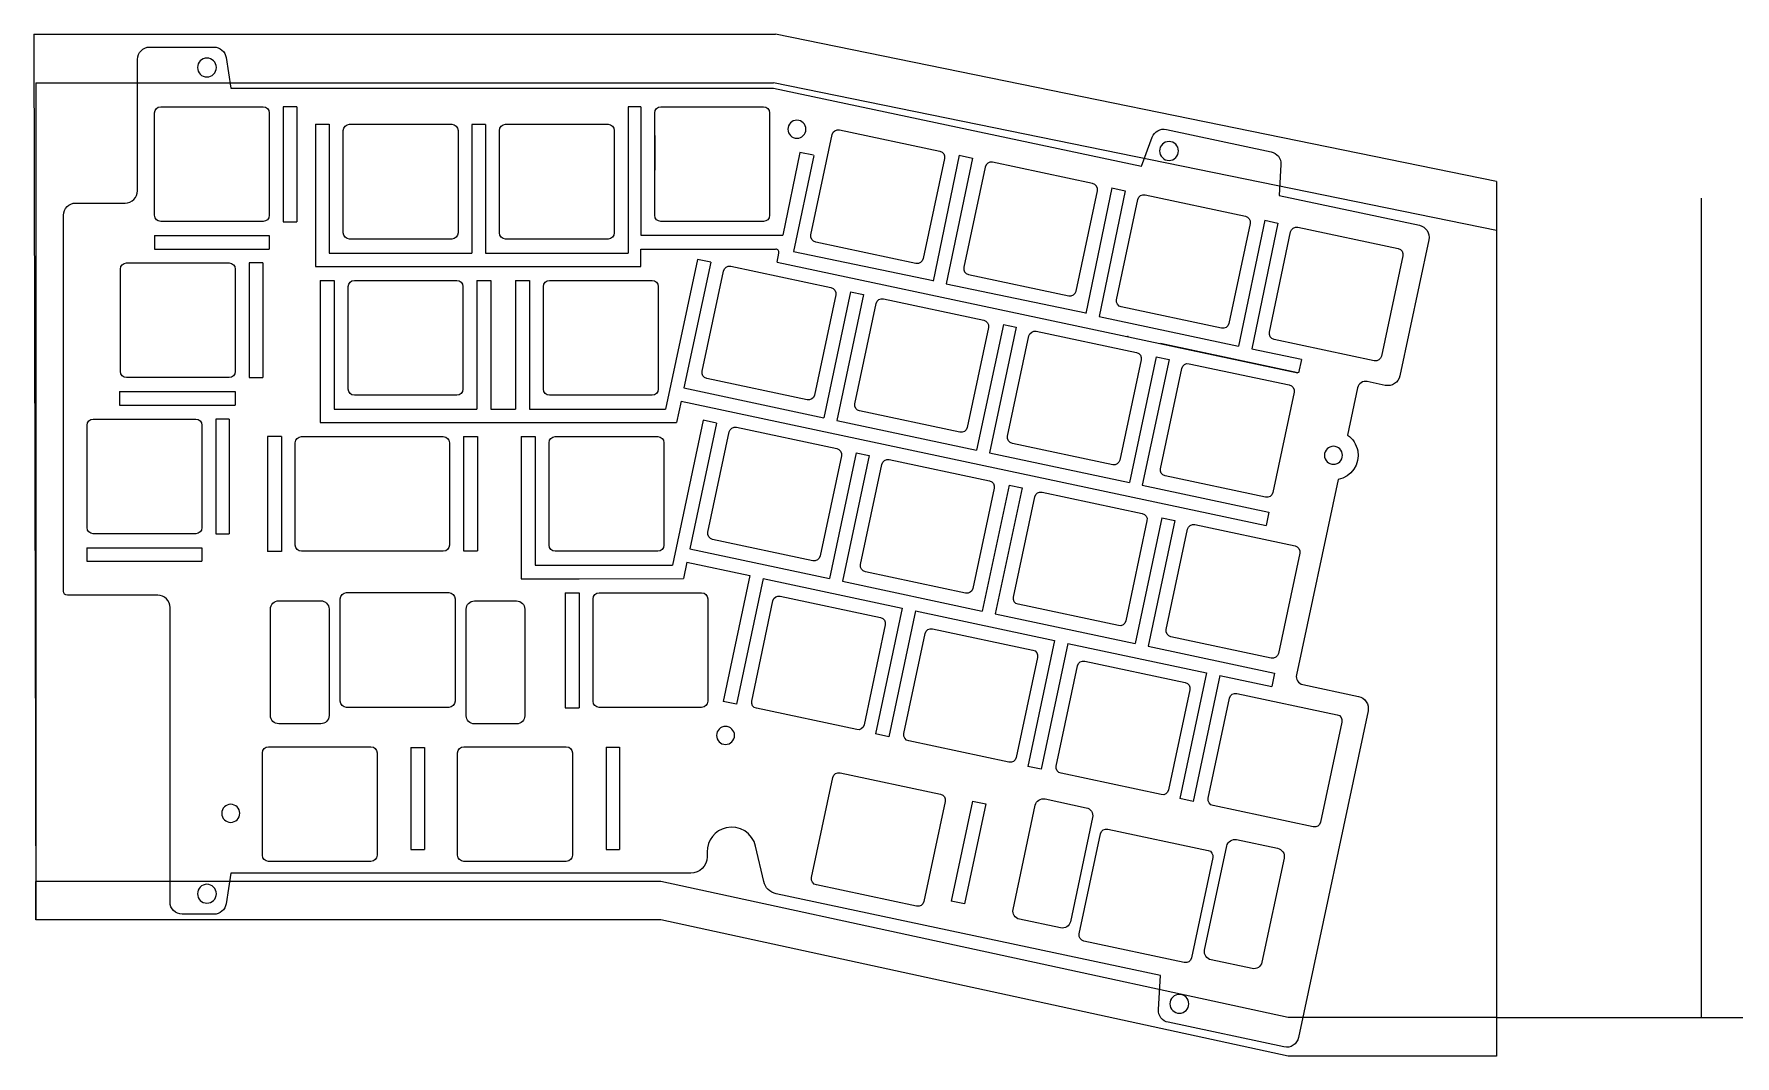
# Model space of a CAD drawing. Header units: millimetres. Extents: x 1310 to 1716, y 684 to 809.
# Drawn here: x 1309.6 to 1517.1, y 684.2 to 808.9 of the extents above; entities that cross this region are included whole.
import ezdxf

# ---------------------------------------------------------------- set-up
doc = ezdxf.new("R2010")
doc.units = ezdxf.units.MM
doc.header["$LTSCALE"] = 5
doc.header["$PDSIZE"] = -1
doc.layers.get('0').update_dxf_attribs({"lineweight": 18})
doc.layers.add('_U+56FE_U+5C42 5', color=7, linetype='Continuous')

# ---------------------------------------------------------------- blocks, each defined once
blk = doc.blocks.new('block 18')
at = {"color": 7, "lineweight": 18}
blk.add_open_spline([(144.63, 159.57), (144.23, 159.66), (143.83, 159.4), (143.74, 158.99), (143.74, 158.99), (141.14, 146.77), (141.14, 146.77), (141.06, 146.36), (141.32, 145.96), (141.72, 145.88), (141.72, 145.88), (153.95, 143.28), (153.95, 143.28), (154.35, 143.19), (154.75, 143.45), (154.84, 143.86), (154.84, 143.86), (157.44, 156.08), (157.44, 156.08), (157.52, 156.49), (157.26, 156.89), (156.86, 156.97), (156.86, 156.97), (144.63, 159.57), (144.63, 159.57)], degree=3, knots=[0, 0, 0, 0, 1, 1, 1, 2, 2, 2, 3, 3, 3, 4, 4, 4, 5, 5, 5, 6, 6, 6, 7, 7, 7, 8, 8, 8, 8], dxfattribs=at)
blk = doc.blocks.new('block 20')
at = {"color": 7, "lineweight": 18}
blk.add_open_spline([(135.79, 146.74), (135.79, 146.74), (135.79, 159.24), (135.79, 159.24), (135.79, 159.65), (135.45, 159.99), (135.04, 159.99), (135.04, 159.99), (122.54, 159.99), (122.54, 159.99), (122.13, 159.99), (121.79, 159.65), (121.79, 159.24), (121.79, 159.24), (121.79, 146.74), (121.79, 146.74), (121.79, 146.32), (122.13, 145.99), (122.54, 145.99), (122.54, 145.99), (135.04, 145.99), (135.04, 145.99), (135.45, 145.99), (135.79, 146.32), (135.79, 146.74)], degree=3, knots=[0, 0, 0, 0, 1, 1, 1, 2, 2, 2, 3, 3, 3, 4, 4, 4, 5, 5, 5, 6, 6, 6, 7, 7, 7, 8, 8, 8, 8], dxfattribs=at)
blk = doc.blocks.new('block 21')
at = {"color": 7, "lineweight": 18}
blk.add_open_spline([(139.28, 180.18), (138.88, 180.27), (138.48, 180.01), (138.39, 179.6), (138.39, 179.6), (135.79, 167.38), (135.79, 167.38), (135.71, 166.97), (135.97, 166.57), (136.37, 166.49), (136.37, 166.49), (148.6, 163.89), (148.6, 163.89), (149, 163.8), (149.4, 164.06), (149.49, 164.47), (149.49, 164.47), (152.09, 176.69), (152.09, 176.69), (152.17, 177.1), (151.91, 177.5), (151.51, 177.58), (151.51, 177.58), (139.28, 180.18), (139.28, 180.18)], degree=3, knots=[0, 0, 0, 0, 1, 1, 1, 2, 2, 2, 3, 3, 3, 4, 4, 4, 5, 5, 5, 6, 6, 6, 7, 7, 7, 8, 8, 8, 8], dxfattribs=at)
blk = doc.blocks.new('block 22')
at = {"color": 7, "lineweight": 18}
blk.add_open_spline([(170.72, 172.73), (170.81, 173.14), (170.55, 173.54), (170.14, 173.62), (170.14, 173.62), (157.92, 176.22), (157.92, 176.22), (157.51, 176.31), (157.11, 176.05), (157.03, 175.64), (157.03, 175.64), (154.43, 163.42), (154.43, 163.42), (154.34, 163.01), (154.6, 162.61), (155.01, 162.53), (155.01, 162.53), (167.23, 159.93), (167.23, 159.93), (167.64, 159.84), (168.04, 160.1), (168.12, 160.51), (168.12, 160.51), (170.72, 172.73), (170.72, 172.73)], degree=3, knots=[0, 0, 0, 0, 1, 1, 1, 2, 2, 2, 3, 3, 3, 4, 4, 4, 5, 5, 5, 6, 6, 6, 7, 7, 7, 8, 8, 8, 8], dxfattribs=at)
blk = doc.blocks.new('block 23')
at = {"color": 7, "lineweight": 18}
blk.add_open_spline([(173.06, 159.46), (172.98, 159.05), (173.23, 158.65), (173.64, 158.57), (173.64, 158.57), (185.87, 155.97), (185.87, 155.97), (186.27, 155.88), (186.67, 156.14), (186.76, 156.54), (186.76, 156.54), (189.35, 168.77), (189.35, 168.77), (189.44, 169.18), (189.18, 169.58), (188.78, 169.66), (188.78, 169.66), (176.55, 172.26), (176.55, 172.26), (176.15, 172.35), (175.75, 172.09), (175.66, 171.68), (175.66, 171.68), (173.06, 159.46), (173.06, 159.46)], degree=3, knots=[0, 0, 0, 0, 1, 1, 1, 2, 2, 2, 3, 3, 3, 4, 4, 4, 5, 5, 5, 6, 6, 6, 7, 7, 7, 8, 8, 8, 8], dxfattribs=at)
blk = doc.blocks.new('block 24')
at = {"color": 7, "lineweight": 18}
blk.add_open_spline([(195.18, 168.3), (194.78, 168.39), (194.38, 168.13), (194.29, 167.72), (194.29, 167.72), (191.7, 155.49), (191.7, 155.49), (191.61, 155.09), (191.87, 154.69), (192.27, 154.61), (192.27, 154.61), (204.5, 152.01), (204.5, 152.01), (204.91, 151.92), (205.3, 152.18), (205.39, 152.58), (205.39, 152.58), (207.99, 164.81), (207.99, 164.81), (208.07, 165.22), (207.82, 165.61), (207.41, 165.7), (207.41, 165.7), (195.18, 168.3), (195.18, 168.3)], degree=3, knots=[0, 0, 0, 0, 1, 1, 1, 2, 2, 2, 3, 3, 3, 4, 4, 4, 5, 5, 5, 6, 6, 6, 7, 7, 7, 8, 8, 8, 8], dxfattribs=at)
blk = doc.blocks.new('block 25')
at = {"color": 7, "lineweight": 18}
blk.add_open_spline([(130.44, 165.79), (130.44, 165.79), (130.44, 178.29), (130.44, 178.29), (130.44, 178.7), (130.1, 179.04), (129.69, 179.04), (129.69, 179.04), (117.19, 179.04), (117.19, 179.04), (116.78, 179.04), (116.44, 178.7), (116.44, 178.29), (116.44, 178.29), (116.44, 165.79), (116.44, 165.79), (116.44, 165.37), (116.78, 165.04), (117.19, 165.04), (117.19, 165.04), (129.69, 165.04), (129.69, 165.04), (130.1, 165.04), (130.44, 165.37), (130.44, 165.79)], degree=3, knots=[0, 0, 0, 0, 1, 1, 1, 2, 2, 2, 3, 3, 3, 4, 4, 4, 5, 5, 5, 6, 6, 6, 7, 7, 7, 8, 8, 8, 8], dxfattribs=at)
blk = doc.blocks.new('block 26')
at = {"color": 7, "lineweight": 18}
blk.add_open_spline([(74.08, 167.93), (74.08, 167.93), (74.08, 180.43), (74.08, 180.43), (74.08, 180.84), (73.74, 181.18), (73.33, 181.18), (73.33, 181.18), (60.83, 181.18), (60.83, 181.18), (60.42, 181.18), (60.08, 180.84), (60.08, 180.43), (60.08, 180.43), (60.08, 167.93), (60.08, 167.93), (60.08, 167.51), (60.42, 167.18), (60.83, 167.18), (60.83, 167.18), (73.33, 167.18), (73.33, 167.18), (73.74, 167.18), (74.08, 167.51), (74.08, 167.93)], degree=3, knots=[0, 0, 0, 0, 1, 1, 1, 2, 2, 2, 3, 3, 3, 4, 4, 4, 5, 5, 5, 6, 6, 6, 7, 7, 7, 8, 8, 8, 8], dxfattribs=at)
blk = doc.blocks.new('block 27')
at = {"color": 7, "lineweight": 18}
blk.add_open_spline([(151.39, 196.32), (151.47, 196.73), (151.21, 197.13), (150.81, 197.21), (150.81, 197.21), (138.58, 199.81), (138.58, 199.81), (138.18, 199.9), (137.78, 199.64), (137.69, 199.23), (137.69, 199.23), (135.09, 187.01), (135.09, 187.01), (135.01, 186.6), (135.27, 186.2), (135.67, 186.12), (135.67, 186.12), (147.9, 183.52), (147.9, 183.52), (148.3, 183.43), (148.7, 183.69), (148.79, 184.1), (148.79, 184.1), (151.39, 196.32), (151.39, 196.32)], degree=3, knots=[0, 0, 0, 0, 1, 1, 1, 2, 2, 2, 3, 3, 3, 4, 4, 4, 5, 5, 5, 6, 6, 6, 7, 7, 7, 8, 8, 8, 8], dxfattribs=at)
blk = doc.blocks.new('block 28')
at = {"color": 7, "lineweight": 18}
blk.add_open_spline([(166.53, 179.56), (166.94, 179.47), (167.34, 179.73), (167.42, 180.14), (167.42, 180.14), (170.02, 192.36), (170.02, 192.36), (170.11, 192.77), (169.85, 193.17), (169.44, 193.25), (169.44, 193.25), (157.22, 195.85), (157.22, 195.85), (156.81, 195.94), (156.41, 195.68), (156.33, 195.27), (156.33, 195.27), (153.73, 183.05), (153.73, 183.05), (153.64, 182.64), (153.9, 182.24), (154.31, 182.16), (154.31, 182.16), (166.53, 179.56), (166.53, 179.56)], degree=3, knots=[0, 0, 0, 0, 1, 1, 1, 2, 2, 2, 3, 3, 3, 4, 4, 4, 5, 5, 5, 6, 6, 6, 7, 7, 7, 8, 8, 8, 8], dxfattribs=at)
blk = doc.blocks.new('block 29')
at = {"color": 7, "lineweight": 18}
blk.add_open_spline([(172.36, 179.09), (172.28, 178.68), (172.53, 178.28), (172.94, 178.2), (172.94, 178.2), (185.17, 175.6), (185.17, 175.6), (185.57, 175.51), (185.97, 175.77), (186.06, 176.17), (186.06, 176.17), (188.65, 188.4), (188.65, 188.4), (188.74, 188.81), (188.48, 189.21), (188.08, 189.29), (188.08, 189.29), (175.85, 191.89), (175.85, 191.89), (175.45, 191.98), (175.05, 191.72), (174.96, 191.31), (174.96, 191.31), (172.36, 179.09), (172.36, 179.09)], degree=3, knots=[0, 0, 0, 0, 1, 1, 1, 2, 2, 2, 3, 3, 3, 4, 4, 4, 5, 5, 5, 6, 6, 6, 7, 7, 7, 8, 8, 8, 8], dxfattribs=at)
blk = doc.blocks.new('block 30')
at = {"color": 7, "lineweight": 18}
blk.add_open_spline([(194.48, 187.93), (194.08, 188.02), (193.68, 187.76), (193.59, 187.35), (193.59, 187.35), (191, 175.12), (191, 175.12), (190.91, 174.72), (191.17, 174.32), (191.57, 174.24), (191.57, 174.24), (203.8, 171.64), (203.8, 171.64), (204.21, 171.55), (204.6, 171.81), (204.69, 172.21), (204.69, 172.21), (207.29, 184.44), (207.29, 184.44), (207.37, 184.85), (207.12, 185.24), (206.71, 185.33), (206.71, 185.33), (194.48, 187.93), (194.48, 187.93)], degree=3, knots=[0, 0, 0, 0, 1, 1, 1, 2, 2, 2, 3, 3, 3, 4, 4, 4, 5, 5, 5, 6, 6, 6, 7, 7, 7, 8, 8, 8, 8], dxfattribs=at)
blk = doc.blocks.new('block 31')
at = {"color": 7, "lineweight": 18}
blk.add_open_spline([(105.93, 184.84), (105.93, 184.84), (105.93, 197.34), (105.93, 197.34), (105.93, 197.75), (105.59, 198.09), (105.18, 198.09), (105.18, 198.09), (92.68, 198.09), (92.68, 198.09), (92.27, 198.09), (91.93, 197.75), (91.93, 197.34), (91.93, 197.34), (91.93, 184.84), (91.93, 184.84), (91.93, 184.42), (92.27, 184.09), (92.68, 184.09), (92.68, 184.09), (105.18, 184.09), (105.18, 184.09), (105.59, 184.09), (105.93, 184.42), (105.93, 184.84)], degree=3, knots=[0, 0, 0, 0, 1, 1, 1, 2, 2, 2, 3, 3, 3, 4, 4, 4, 5, 5, 5, 6, 6, 6, 7, 7, 7, 8, 8, 8, 8], dxfattribs=at)
blk = doc.blocks.new('block 32')
at = {"color": 7, "lineweight": 18}
blk.add_open_spline([(129.74, 184.84), (129.74, 184.84), (129.74, 197.34), (129.74, 197.34), (129.74, 197.75), (129.4, 198.09), (128.99, 198.09), (128.99, 198.09), (116.49, 198.09), (116.49, 198.09), (116.08, 198.09), (115.74, 197.75), (115.74, 197.34), (115.74, 197.34), (115.74, 184.84), (115.74, 184.84), (115.74, 184.42), (116.08, 184.09), (116.49, 184.09), (116.49, 184.09), (128.99, 184.09), (128.99, 184.09), (129.4, 184.09), (129.74, 184.42), (129.74, 184.84)], degree=3, knots=[0, 0, 0, 0, 1, 1, 1, 2, 2, 2, 3, 3, 3, 4, 4, 4, 5, 5, 5, 6, 6, 6, 7, 7, 7, 8, 8, 8, 8], dxfattribs=at)
blk = doc.blocks.new('block 33')
at = {"color": 7, "lineweight": 18}
blk.add_open_spline([(78.15, 186.98), (78.15, 186.98), (78.15, 199.48), (78.15, 199.48), (78.15, 199.89), (77.81, 200.23), (77.4, 200.23), (77.4, 200.23), (64.9, 200.23), (64.9, 200.23), (64.49, 200.23), (64.15, 199.89), (64.15, 199.48), (64.15, 199.48), (64.15, 186.98), (64.15, 186.98), (64.15, 186.56), (64.49, 186.23), (64.9, 186.23), (64.9, 186.23), (77.4, 186.23), (77.4, 186.23), (77.81, 186.23), (78.15, 186.56), (78.15, 186.98)], degree=3, knots=[0, 0, 0, 0, 1, 1, 1, 2, 2, 2, 3, 3, 3, 4, 4, 4, 5, 5, 5, 6, 6, 6, 7, 7, 7, 8, 8, 8, 8], dxfattribs=at)
blk = doc.blocks.new('block 34')
at = {"color": 7, "lineweight": 18}
blk.add_open_spline([(151.86, 216.46), (151.46, 216.55), (151.06, 216.29), (150.97, 215.88), (150.97, 215.88), (148.37, 203.66), (148.37, 203.66), (148.29, 203.25), (148.55, 202.85), (148.95, 202.77), (148.95, 202.77), (161.18, 200.17), (161.18, 200.17), (161.58, 200.08), (161.98, 200.34), (162.07, 200.75), (162.07, 200.75), (164.67, 212.97), (164.67, 212.97), (164.75, 213.38), (164.49, 213.78), (164.09, 213.86), (164.09, 213.86), (151.86, 216.46), (151.86, 216.46)], degree=3, knots=[0, 0, 0, 0, 1, 1, 1, 2, 2, 2, 3, 3, 3, 4, 4, 4, 5, 5, 5, 6, 6, 6, 7, 7, 7, 8, 8, 8, 8], dxfattribs=at)
blk = doc.blocks.new('block 35')
at = {"color": 7, "lineweight": 18}
blk.add_open_spline([(179.81, 196.21), (179.81, 196.21), (167.59, 198.81), (167.59, 198.81), (167.18, 198.89), (166.92, 199.29), (167.01, 199.7), (167.01, 199.7), (169.61, 211.92), (169.61, 211.92), (169.69, 212.33), (170.09, 212.59), (170.5, 212.5), (170.5, 212.5), (182.72, 209.9), (182.72, 209.9), (183.13, 209.82), (183.39, 209.42), (183.3, 209.01), (183.3, 209.01), (180.7, 196.79), (180.7, 196.79), (180.62, 196.38), (180.22, 196.12), (179.81, 196.21)], degree=3, knots=[0, 0, 0, 0, 1, 1, 1, 2, 2, 2, 3, 3, 3, 4, 4, 4, 5, 5, 5, 6, 6, 6, 7, 7, 7, 8, 8, 8, 8], dxfattribs=at)
blk = doc.blocks.new('block 36')
at = {"color": 7, "lineweight": 18}
blk.add_open_spline([(189.13, 208.54), (188.73, 208.63), (188.33, 208.37), (188.24, 207.96), (188.24, 207.96), (185.64, 195.74), (185.64, 195.74), (185.56, 195.33), (185.81, 194.93), (186.22, 194.85), (186.22, 194.85), (198.45, 192.25), (198.45, 192.25), (198.85, 192.16), (199.25, 192.42), (199.34, 192.82), (199.34, 192.82), (201.93, 205.05), (201.93, 205.05), (202.02, 205.46), (201.76, 205.86), (201.36, 205.94), (201.36, 205.94), (189.13, 208.54), (189.13, 208.54)], degree=3, knots=[0, 0, 0, 0, 1, 1, 1, 2, 2, 2, 3, 3, 3, 4, 4, 4, 5, 5, 5, 6, 6, 6, 7, 7, 7, 8, 8, 8, 8], dxfattribs=at)
blk = doc.blocks.new('block 37')
at = {"color": 7, "lineweight": 18}
blk.add_open_spline([(204.28, 191.77), (204.19, 191.37), (204.45, 190.97), (204.85, 190.89), (204.85, 190.89), (217.08, 188.29), (217.08, 188.29), (217.49, 188.2), (217.88, 188.46), (217.97, 188.86), (217.97, 188.86), (220.57, 201.09), (220.57, 201.09), (220.65, 201.5), (220.4, 201.89), (219.99, 201.98), (219.99, 201.98), (207.76, 204.58), (207.76, 204.58), (207.36, 204.67), (206.96, 204.41), (206.87, 204), (206.87, 204), (204.28, 191.77), (204.28, 191.77)], degree=3, knots=[0, 0, 0, 0, 1, 1, 1, 2, 2, 2, 3, 3, 3, 4, 4, 4, 5, 5, 5, 6, 6, 6, 7, 7, 7, 8, 8, 8, 8], dxfattribs=at)
blk = doc.blocks.new('block 38')
at = {"color": 7, "lineweight": 18}
blk.add_open_spline([(105.33, 203.89), (105.33, 203.89), (105.33, 216.39), (105.33, 216.39), (105.33, 216.8), (104.99, 217.14), (104.58, 217.14), (104.58, 217.14), (92.08, 217.14), (92.08, 217.14), (91.67, 217.14), (91.33, 216.8), (91.33, 216.39), (91.33, 216.39), (91.33, 203.89), (91.33, 203.89), (91.33, 203.47), (91.67, 203.14), (92.08, 203.14), (92.08, 203.14), (104.58, 203.14), (104.58, 203.14), (104.99, 203.14), (105.33, 203.47), (105.33, 203.89)], degree=3, knots=[0, 0, 0, 0, 1, 1, 1, 2, 2, 2, 3, 3, 3, 4, 4, 4, 5, 5, 5, 6, 6, 6, 7, 7, 7, 8, 8, 8, 8], dxfattribs=at)
blk = doc.blocks.new('block 39')
at = {"color": 7, "lineweight": 18}
blk.add_open_spline([(124.38, 203.89), (124.38, 203.89), (124.38, 216.39), (124.38, 216.39), (124.38, 216.8), (124.04, 217.14), (123.63, 217.14), (123.63, 217.14), (111.13, 217.14), (111.13, 217.14), (110.72, 217.14), (110.38, 216.8), (110.38, 216.39), (110.38, 216.39), (110.38, 203.89), (110.38, 203.89), (110.38, 203.47), (110.72, 203.14), (111.13, 203.14), (111.13, 203.14), (123.63, 203.14), (123.63, 203.14), (124.04, 203.14), (124.38, 203.47), (124.38, 203.89)], degree=3, knots=[0, 0, 0, 0, 1, 1, 1, 2, 2, 2, 3, 3, 3, 4, 4, 4, 5, 5, 5, 6, 6, 6, 7, 7, 7, 8, 8, 8, 8], dxfattribs=at)
blk = doc.blocks.new('block 40')
at = {"color": 7, "lineweight": 18}
blk.add_open_spline([(82.31, 206.03), (82.31, 206.03), (82.31, 218.53), (82.31, 218.53), (82.31, 218.94), (81.97, 219.28), (81.56, 219.28), (81.56, 219.28), (69.06, 219.28), (69.06, 219.28), (68.65, 219.28), (68.31, 218.94), (68.31, 218.53), (68.31, 218.53), (68.31, 206.03), (68.31, 206.03), (68.31, 205.61), (68.65, 205.28), (69.06, 205.28), (69.06, 205.28), (81.56, 205.28), (81.56, 205.28), (81.97, 205.28), (82.31, 205.61), (82.31, 206.03)], degree=3, knots=[0, 0, 0, 0, 1, 1, 1, 2, 2, 2, 3, 3, 3, 4, 4, 4, 5, 5, 5, 6, 6, 6, 7, 7, 7, 8, 8, 8, 8], dxfattribs=at)
blk = doc.blocks.new('block 69')
at = {"color": 7, "lineweight": 18}
blk.add_open_spline([(136.85, 142.57), (136.85, 143.18), (137.34, 143.67), (137.95, 143.67), (138.55, 143.67), (139.05, 143.18), (139.05, 142.57), (139.05, 141.96), (138.55, 141.47), (137.95, 141.47), (137.34, 141.47), (136.85, 141.96), (136.85, 142.57)], degree=3, knots=[0, 0, 0, 0, 1, 1, 1, 2, 2, 2, 3, 3, 3, 4, 4, 4, 4], dxfattribs=at)
blk = doc.blocks.new('block 72')
at = {"color": 7, "lineweight": 18}
blk.add_open_spline([(103.53, 179.04), (103.53, 179.04), (86.23, 179.04), (86.23, 179.04), (85.82, 179.04), (85.48, 178.7), (85.48, 178.29), (85.48, 178.29), (85.48, 165.79), (85.48, 165.79), (85.48, 165.37), (85.82, 165.04), (86.23, 165.04), (86.23, 165.04), (103.53, 165.04), (103.53, 165.04), (103.94, 165.04), (104.28, 165.37), (104.28, 165.79), (104.28, 165.79), (104.28, 178.29), (104.28, 178.29), (104.28, 178.7), (103.94, 179.04), (103.53, 179.04)], degree=3, knots=[0, 0, 0, 0, 1, 1, 1, 2, 2, 2, 3, 3, 3, 4, 4, 4, 5, 5, 5, 6, 6, 6, 7, 7, 7, 8, 8, 8, 8], dxfattribs=at)
blk = doc.blocks.new('block 73')
at = {"color": 7, "lineweight": 18}
blk.add_open_spline([(76.51, 133.07), (76.51, 133.68), (77, 134.17), (77.61, 134.17), (78.22, 134.17), (78.71, 133.68), (78.71, 133.07), (78.71, 132.46), (78.22, 131.97), (77.61, 131.97), (77, 131.97), (76.51, 132.46), (76.51, 133.07)], degree=3, knots=[0, 0, 0, 0, 1, 1, 1, 2, 2, 2, 3, 3, 3, 4, 4, 4, 4], dxfattribs=at)
blk = doc.blocks.new('block 78')
at = {"color": 7, "lineweight": 18}
blk.add_open_spline([(95.46, 127.95), (95.46, 127.95), (95.46, 140.45), (95.46, 140.45), (95.46, 140.86), (95.12, 141.2), (94.71, 141.2), (94.71, 141.2), (82.21, 141.2), (82.21, 141.2), (81.79, 141.2), (81.46, 140.86), (81.46, 140.45), (81.46, 140.45), (81.46, 127.95), (81.46, 127.95), (81.46, 127.53), (81.79, 127.2), (82.21, 127.2), (82.21, 127.2), (94.71, 127.2), (94.71, 127.2), (95.12, 127.2), (95.46, 127.53), (95.46, 127.95)], degree=3, knots=[0, 0, 0, 0, 1, 1, 1, 2, 2, 2, 3, 3, 3, 4, 4, 4, 5, 5, 5, 6, 6, 6, 7, 7, 7, 8, 8, 8, 8], dxfattribs=at)
blk = doc.blocks.new('block 79')
at = {"color": 7, "lineweight": 18}
blk.add_open_spline([(119.28, 127.95), (119.28, 127.95), (119.28, 140.45), (119.28, 140.45), (119.28, 140.86), (118.95, 141.2), (118.53, 141.2), (118.53, 141.2), (106.03, 141.2), (106.03, 141.2), (105.62, 141.2), (105.28, 140.86), (105.28, 140.45), (105.28, 140.45), (105.28, 127.95), (105.28, 127.95), (105.28, 127.53), (105.62, 127.2), (106.03, 127.2), (106.03, 127.2), (118.53, 127.2), (118.53, 127.2), (118.95, 127.2), (119.28, 127.53), (119.28, 127.95)], degree=3, knots=[0, 0, 0, 0, 1, 1, 1, 2, 2, 2, 3, 3, 3, 4, 4, 4, 5, 5, 5, 6, 6, 6, 7, 7, 7, 8, 8, 8, 8], dxfattribs=at)
blk = doc.blocks.new('block 80')
at = {"color": 7, "lineweight": 18}
blk.add_open_spline([(163.2, 155.59), (162.79, 155.68), (162.39, 155.42), (162.31, 155.01), (162.31, 155.01), (159.71, 142.79), (159.71, 142.79), (159.62, 142.38), (159.88, 141.98), (160.29, 141.9), (160.29, 141.9), (172.51, 139.3), (172.51, 139.3), (172.92, 139.21), (173.32, 139.47), (173.4, 139.88), (173.4, 139.88), (176, 152.1), (176, 152.1), (176.09, 152.51), (175.83, 152.91), (175.43, 152.99), (175.43, 152.99), (163.2, 155.59), (163.2, 155.59)], degree=3, knots=[0, 0, 0, 0, 1, 1, 1, 2, 2, 2, 3, 3, 3, 4, 4, 4, 5, 5, 5, 6, 6, 6, 7, 7, 7, 8, 8, 8, 8], dxfattribs=at)
blk = doc.blocks.new('block 81')
at = {"color": 7, "lineweight": 18}
blk.add_open_spline([(181.78, 151.64), (181.38, 151.73), (180.98, 151.47), (180.89, 151.06), (180.89, 151.06), (178.29, 138.84), (178.29, 138.84), (178.21, 138.43), (178.47, 138.03), (178.87, 137.95), (178.87, 137.95), (191.1, 135.35), (191.1, 135.35), (191.5, 135.26), (191.9, 135.52), (191.99, 135.93), (191.99, 135.93), (194.59, 148.15), (194.59, 148.15), (194.67, 148.56), (194.42, 148.96), (194.01, 149.04), (194.01, 149.04), (181.78, 151.64), (181.78, 151.64)], degree=3, knots=[0, 0, 0, 0, 1, 1, 1, 2, 2, 2, 3, 3, 3, 4, 4, 4, 5, 5, 5, 6, 6, 6, 7, 7, 7, 8, 8, 8, 8], dxfattribs=at)
blk = doc.blocks.new('block 82')
at = {"color": 7, "lineweight": 18}
blk.add_open_spline([(200.32, 147.7), (199.91, 147.79), (199.52, 147.53), (199.43, 147.12), (199.43, 147.12), (196.83, 134.9), (196.83, 134.9), (196.74, 134.49), (197, 134.09), (197.41, 134.01), (197.41, 134.01), (209.64, 131.41), (209.64, 131.41), (210.04, 131.32), (210.44, 131.58), (210.52, 131.99), (210.52, 131.99), (213.12, 144.21), (213.12, 144.21), (213.21, 144.62), (212.95, 145.02), (212.55, 145.1), (212.55, 145.1), (200.32, 147.7), (200.32, 147.7)], degree=3, knots=[0, 0, 0, 0, 1, 1, 1, 2, 2, 2, 3, 3, 3, 4, 4, 4, 5, 5, 5, 6, 6, 6, 7, 7, 7, 8, 8, 8, 8], dxfattribs=at)
blk = doc.blocks.new('block 83')
at = {"color": 7, "lineweight": 18}
blk.add_open_spline([(151.94, 138.02), (151.53, 138.11), (151.14, 137.85), (151.05, 137.45), (151.05, 137.45), (148.45, 125.22), (148.45, 125.22), (148.37, 124.81), (148.62, 124.41), (149.03, 124.33), (149.03, 124.33), (161.26, 121.73), (161.26, 121.73), (161.66, 121.64), (162.06, 121.9), (162.15, 122.31), (162.15, 122.31), (164.74, 134.53), (164.74, 134.53), (164.83, 134.94), (164.57, 135.34), (164.17, 135.42), (164.17, 135.42), (151.94, 138.02), (151.94, 138.02)], degree=3, knots=[0, 0, 0, 0, 1, 1, 1, 2, 2, 2, 3, 3, 3, 4, 4, 4, 5, 5, 5, 6, 6, 6, 7, 7, 7, 8, 8, 8, 8], dxfattribs=at)
blk = doc.blocks.new('block 89')
at = {"color": 7, "lineweight": 18}
blk.add_open_spline([(143.32, 206.03), (143.32, 206.03), (143.32, 218.53), (143.32, 218.53), (143.32, 218.94), (142.98, 219.28), (142.57, 219.28), (142.57, 219.28), (130.07, 219.28), (130.07, 219.28), (129.66, 219.28), (129.32, 218.94), (129.32, 218.53), (129.32, 218.53), (129.32, 206.03), (129.32, 206.03), (129.32, 205.61), (129.66, 205.28), (130.07, 205.28), (130.07, 205.28), (142.57, 205.28), (142.57, 205.28), (142.98, 205.28), (143.32, 205.61), (143.32, 206.03)], degree=3, knots=[0, 0, 0, 0, 1, 1, 1, 2, 2, 2, 3, 3, 3, 4, 4, 4, 5, 5, 5, 6, 6, 6, 7, 7, 7, 8, 8, 8, 8], dxfattribs=at)
blk = doc.blocks.new('block 76')
at = {"color": 7, "lineweight": 18}
blk.add_open_spline([(145.55, 216.54), (145.55, 217.14), (146.04, 217.64), (146.65, 217.64), (147.26, 217.64), (147.75, 217.14), (147.75, 216.54), (147.75, 215.93), (147.26, 215.44), (146.65, 215.44), (146.04, 215.44), (145.55, 215.93), (145.55, 216.54)], degree=3, knots=[0, 0, 0, 0, 1, 1, 1, 2, 2, 2, 3, 3, 3, 4, 4, 4, 4], dxfattribs=at)
blk = doc.blocks.new('block 10')
at = {"color": 7, "lineweight": 18}
blk.add_open_spline([(73.55, 123.26), (73.55, 123.89), (74.07, 124.41), (74.7, 124.41), (75.34, 124.41), (75.85, 123.89), (75.85, 123.26), (75.85, 122.62), (75.34, 122.11), (74.7, 122.11), (74.07, 122.11), (73.55, 122.62), (73.55, 123.26)], degree=3, knots=[0, 0, 0, 0, 1, 1, 1, 2, 2, 2, 3, 3, 3, 4, 4, 4, 4], dxfattribs=at)
blk = doc.blocks.new('block 12')
at = {"color": 7, "lineweight": 18}
blk.add_open_spline([(73.55, 224.06), (73.55, 224.69), (74.07, 225.21), (74.7, 225.21), (75.34, 225.21), (75.85, 224.69), (75.85, 224.06), (75.85, 223.42), (75.34, 222.91), (74.7, 222.91), (74.07, 222.91), (73.55, 223.42), (73.55, 224.06)], degree=3, knots=[0, 0, 0, 0, 1, 1, 1, 2, 2, 2, 3, 3, 3, 4, 4, 4, 4], dxfattribs=at)
blk = doc.blocks.new('block 13')
at = {"color": 7, "lineweight": 18}
blk.add_open_spline([(190.89, 213.88), (190.89, 214.52), (191.4, 215.03), (192.04, 215.03), (192.67, 215.03), (193.19, 214.52), (193.19, 213.88), (193.19, 213.25), (192.67, 212.73), (192.04, 212.73), (191.4, 212.73), (190.89, 213.25), (190.89, 213.88)], degree=3, knots=[0, 0, 0, 0, 1, 1, 1, 2, 2, 2, 3, 3, 3, 4, 4, 4, 4], dxfattribs=at)
blk = doc.blocks.new('block 77')
at = {"color": 7, "lineweight": 18}
blk.add_open_spline([(211, 176.75), (211, 177.36), (211.49, 177.85), (212.1, 177.85), (212.71, 177.85), (213.2, 177.36), (213.2, 176.75), (213.2, 176.14), (212.71, 175.65), (212.1, 175.65), (211.49, 175.65), (211, 176.14), (211, 176.75)], degree=3, knots=[0, 0, 0, 0, 1, 1, 1, 2, 2, 2, 3, 3, 3, 4, 4, 4, 4], dxfattribs=at)
blk = doc.blocks.new('block 11')
at = {"color": 7, "lineweight": 18}
blk.add_open_spline([(192.15, 109.83), (192.15, 110.47), (192.67, 110.98), (193.3, 110.98), (193.94, 110.98), (194.45, 110.47), (194.45, 109.83), (194.45, 109.2), (193.94, 108.68), (193.3, 108.68), (192.67, 108.68), (192.15, 109.2), (192.15, 109.83)], degree=3, knots=[0, 0, 0, 0, 1, 1, 1, 2, 2, 2, 3, 3, 3, 4, 4, 4, 4], dxfattribs=at)
blk = doc.blocks.new('block 94')
at = {"color": 7, "lineweight": 18}
blk.add_open_spline([(143.82, 221.56), (143.82, 221.56), (77.61, 221.56), (77.61, 221.56), (77.61, 221.56), (77.04, 225.28), (77.04, 225.28), (76.93, 226.01), (76.3, 226.56), (75.56, 226.56), (75.56, 226.56), (67.73, 226.56), (67.73, 226.56), (66.9, 226.56), (66.23, 225.88), (66.23, 225.06), (66.23, 225.06), (66.23, 209.03), (66.23, 209.03), (66.23, 208.2), (65.56, 207.53), (64.73, 207.53), (64.73, 207.53), (58.7, 207.53), (58.7, 207.53), (57.87, 207.53), (57.2, 206.85), (57.2, 206.03), (57.2, 206.03), (57.2, 160.18), (57.2, 160.18), (57.2, 159.91), (57.42, 159.68), (57.7, 159.68), (57.7, 159.68), (68.7, 159.68), (68.7, 159.68), (69.53, 159.68), (70.2, 159.01), (70.2, 158.18), (70.2, 158.18), (70.2, 122.26), (70.2, 122.26), (70.2, 121.43), (70.87, 120.76), (71.7, 120.76), (71.7, 120.76), (75.56, 120.76), (75.56, 120.76), (76.3, 120.76), (76.93, 121.3), (77.04, 122.03), (77.04, 122.03), (77.61, 125.76), (77.61, 125.76), (77.61, 125.76), (133.7, 125.76), (133.7, 125.76), (134.81, 125.76), (135.7, 126.65), (135.7, 127.76), (135.7, 127.76), (135.7, 127.76), (135.7, 127.76), (135.7, 127.76), (135.7, 128.36), (135.7, 128.36), (135.69, 129.77), (136.66, 131), (138.03, 131.31), (139.65, 131.68), (141.26, 130.67), (141.62, 129.05), (141.62, 129.05), (142.61, 124.76), (142.61, 124.76), (142.78, 124), (143.38, 123.41), (144.14, 123.25), (144.14, 123.25), (191, 113.29), (191, 113.29), (191, 113.29), (190.75, 109.12), (190.75, 109.12), (190.71, 108.38), (191.21, 107.72), (191.94, 107.57), (191.94, 107.57), (206.06, 104.56), (206.06, 104.56), (206.87, 104.39), (207.67, 104.91), (207.84, 105.72), (207.84, 105.72), (216.31, 145.56), (216.31, 145.56), (216.48, 146.37), (215.96, 147.17), (215.15, 147.34), (215.15, 147.34), (208.36, 148.78), (208.36, 148.78), (207.82, 148.9), (207.47, 149.43), (207.59, 149.97), (207.59, 149.97), (212.65, 173.8), (212.65, 173.8), (214.28, 174.11), (215.35, 175.68), (215.05, 177.3), (214.9, 178.08), (214.45, 178.77), (213.81, 179.22), (213.81, 179.22), (215.03, 184.98), (215.03, 184.98), (215.15, 185.52), (215.68, 185.86), (216.22, 185.75), (216.22, 185.75), (218.42, 185.28), (218.42, 185.28), (219.23, 185.11), (220.03, 185.63), (220.2, 186.44), (220.2, 186.44), (223.73, 203.04), (223.73, 203.04), (223.9, 203.85), (223.38, 204.64), (222.57, 204.82), (222.57, 204.82), (205.46, 208.45), (205.46, 208.45), (205.46, 208.45), (205.69, 212.23), (205.69, 212.23), (205.73, 212.97), (205.23, 213.64), (204.5, 213.79), (204.5, 213.79), (191.72, 216.51), (191.72, 216.51), (190.99, 216.66), (190.26, 216.26), (190, 215.57), (190, 215.57), (188.67, 212.02), (188.67, 212.02), (188.67, 212.02), (143.82, 221.56), (143.82, 221.56)], degree=3, knots=[0, 0, 0, 0, 1, 1, 1, 2, 2, 2, 3, 3, 3, 4, 4, 4, 5, 5, 5, 6, 6, 6, 7, 7, 7, 8, 8, 8, 9, 9, 9, 10, 10, 10, 11, 11, 11, 12, 12, 12, 13, 13, 13, 14, 14, 14, 15, 15, 15, 16, 16, 16, 17, 17, 17, 18, 18, 18, 19, 19, 19, 20, 20, 20, 21, 21, 21, 22, 22, 22, 23, 23, 23, 24, 24, 24, 25, 25, 25, 26, 26, 26, 27, 27, 27, 28, 28, 28, 29, 29, 29, 30, 30, 30, 31, 31, 31, 32, 32, 32, 33, 33, 33, 34, 34, 34, 35, 35, 35, 36, 36, 36, 37, 37, 37, 38, 38, 38, 39, 39, 39, 40, 40, 40, 41, 41, 41, 42, 42, 42, 43, 43, 43, 44, 44, 44, 45, 45, 45, 46, 46, 46, 47, 47, 47, 48, 48, 48, 49, 49, 49, 50, 50, 50, 51, 51, 51, 51], dxfattribs=at)
blk = doc.blocks.new('block 5')
at = {"layer": '_U+56FE_U+5C42 5', "color": 7, "lineweight": 18}
blk.add_open_spline([(89.6, 145), (89.6, 145), (89.6, 158), (89.6, 158), (89.6, 158.55), (89.14, 159), (88.58, 159), (88.58, 159), (83.47, 159), (83.47, 159), (82.91, 159), (82.45, 158.55), (82.45, 158), (82.45, 158), (82.45, 145), (82.45, 145), (82.45, 144.44), (82.91, 144), (83.47, 144), (83.47, 144), (88.58, 144), (88.58, 144), (89.14, 144), (89.6, 144.44), (89.6, 145)], degree=3, knots=[0, 0, 0, 0, 1, 1, 1, 2, 2, 2, 3, 3, 3, 4, 4, 4, 5, 5, 5, 6, 6, 6, 7, 7, 7, 8, 8, 8, 8], dxfattribs=at)
blk = doc.blocks.new('block 6')
at = {"layer": '_U+56FE_U+5C42 5', "color": 7, "lineweight": 18}
blk.add_open_spline([(180.02, 119.85), (180.02, 119.85), (182.72, 132.57), (182.72, 132.57), (182.84, 133.11), (182.48, 133.64), (181.93, 133.76), (181.93, 133.76), (176.94, 134.82), (176.94, 134.82), (176.38, 134.94), (175.84, 134.6), (175.73, 134.06), (175.73, 134.06), (173.03, 121.34), (173.03, 121.34), (172.91, 120.8), (173.26, 120.27), (173.82, 120.15), (173.82, 120.15), (178.81, 119.09), (178.81, 119.09), (179.36, 118.97), (179.9, 119.31), (180.02, 119.85)], degree=3, knots=[0, 0, 0, 0, 1, 1, 1, 2, 2, 2, 3, 3, 3, 4, 4, 4, 5, 5, 5, 6, 6, 6, 7, 7, 7, 8, 8, 8, 8], dxfattribs=at)
blk = doc.blocks.new('block 7')
at = {"layer": '_U+56FE_U+5C42 5', "color": 7, "lineweight": 18}
blk.add_open_spline([(203.37, 114.89), (203.37, 114.89), (206.08, 127.61), (206.08, 127.61), (206.19, 128.15), (205.84, 128.68), (205.28, 128.8), (205.28, 128.8), (200.29, 129.86), (200.29, 129.86), (199.74, 129.98), (199.2, 129.63), (199.08, 129.09), (199.08, 129.09), (196.38, 116.38), (196.38, 116.38), (196.26, 115.84), (196.62, 115.3), (197.17, 115.19), (197.17, 115.19), (202.17, 114.12), (202.17, 114.12), (202.72, 114.01), (203.26, 114.35), (203.37, 114.89)], degree=3, knots=[0, 0, 0, 0, 1, 1, 1, 2, 2, 2, 3, 3, 3, 4, 4, 4, 5, 5, 5, 6, 6, 6, 7, 7, 7, 8, 8, 8, 8], dxfattribs=at)
blk = doc.blocks.new('block 19')
at = {"color": 7, "lineweight": 18}
blk.add_open_spline([(104.96, 146.75), (104.96, 146.75), (104.96, 159.25), (104.96, 159.25), (104.96, 159.66), (104.62, 160), (104.21, 160), (104.21, 160), (91.71, 160), (91.71, 160), (91.3, 160), (90.96, 159.66), (90.96, 159.25), (90.96, 159.25), (90.96, 146.75), (90.96, 146.75), (90.96, 146.33), (91.3, 146), (91.71, 146), (91.71, 146), (104.21, 146), (104.21, 146), (104.62, 146), (104.96, 146.33), (104.96, 146.75)], degree=3, knots=[0, 0, 0, 0, 1, 1, 1, 2, 2, 2, 3, 3, 3, 4, 4, 4, 5, 5, 5, 6, 6, 6, 7, 7, 7, 8, 8, 8, 8], dxfattribs=at)
blk = doc.blocks.new('block 90')
at = {"color": 7, "lineweight": 18}
blk.add_open_spline([(183.69, 130.58), (183.69, 130.58), (181.09, 118.35), (181.09, 118.35), (181.01, 117.94), (181.26, 117.55), (181.67, 117.46), (181.67, 117.46), (193.9, 114.86), (193.9, 114.86), (194.3, 114.77), (194.7, 115.03), (194.79, 115.44), (194.79, 115.44), (197.39, 127.66), (197.39, 127.66), (197.47, 128.07), (197.21, 128.47), (196.81, 128.55), (196.81, 128.55), (184.58, 131.15), (184.58, 131.15), (184.18, 131.24), (183.78, 130.98), (183.69, 130.58)], degree=3, knots=[0, 0, 0, 0, 1, 1, 1, 2, 2, 2, 3, 3, 3, 4, 4, 4, 5, 5, 5, 6, 6, 6, 7, 7, 7, 8, 8, 8, 8], dxfattribs=at)
blk = doc.blocks.new('block 342')
at = {"color": 7, "lineweight": 18}
blk.add_open_spline([(113.47, 144.98), (113.47, 144.98), (113.47, 157.98), (113.47, 157.98), (113.47, 158.53), (113.02, 158.98), (112.45, 158.98), (112.45, 158.98), (107.35, 158.98), (107.35, 158.98), (106.78, 158.98), (106.32, 158.53), (106.32, 157.98), (106.32, 157.98), (106.32, 144.98), (106.32, 144.98), (106.32, 144.43), (106.78, 143.98), (107.35, 143.98), (107.35, 143.98), (112.45, 143.98), (112.45, 143.98), (113.02, 143.98), (113.47, 144.43), (113.47, 144.98)], degree=3, knots=[0, 0, 0, 0, 1, 1, 1, 2, 2, 2, 3, 3, 3, 4, 4, 4, 5, 5, 5, 6, 6, 6, 7, 7, 7, 8, 8, 8, 8], dxfattribs=at)

msp = doc.modelspace()

# ---------------------------------------------------------------- linework, layer by layer
for p, q in [((1309.63, 808.93), (1400.07, 808.93)), ((1309.63, 808.93), (1309.84, 700.86)), ((1488.02, 790.95), (1400.07, 808.93)), ((1309.84, 802.97), (1399.84, 802.97)), ((1309.84, 802.97), (1309.84, 705.54)), ((1488.02, 784.94), (1399.84, 802.97)), ((1340.03, 800.05), (1340.03, 786)), ((1341.68, 800.05), (1340.03, 800.05)), ((1341.68, 800.05), (1341.68, 786)), ((1382.1, 800.05), (1382.1, 782.21)), ((1383.64, 800.05), (1382.1, 800.05)), ((1383.64, 800.05), (1383.64, 784.4)), ((1343.95, 797.93), (1343.95, 780.56)), ((1343.95, 797.93), (1345.65, 797.93)), ((1345.65, 797.93), (1345.65, 782.21)), ((1363.05, 797.91), (1363.05, 782.21)), ((1364.7, 797.91), (1363.05, 797.91)), ((1364.7, 797.91), (1364.7, 782.21)), ((1385.34, 796.53), (1385.34, 792.31)), ((1403.04, 794.48), (1400.94, 784.4)), ((1404.75, 794.12), (1402.27, 782.4)), ((1404.7, 794.13), (1403.04, 794.48)), ((1422.47, 794.13), (1419.28, 778.78)), ((1424.08, 793.78), (1420.89, 778.44)), ((1422.47, 794.13), (1424.08, 793.78)), ((1488.02, 790.95), (1488.02, 684.24)), ((1441.1, 790.17), (1437.91, 774.82)), ((1442.71, 789.81), (1439.53, 774.48)), ((1441.1, 790.17), (1442.71, 789.81)), ((1513.02, 688.92), (1513.02, 788.92)), ((1324.34, 784.35), (1338.3, 784.35)), ((1324.34, 784.35), (1324.34, 782.7)), ((1338.3, 784.35), (1338.3, 782.7)), ((1340.03, 786), (1341.68, 786)), ((1383.64, 784.4), (1400.94, 784.4)), ((1459.73, 786.21), (1456.55, 770.86)), ((1461.34, 785.85), (1458.16, 770.52)), ((1459.73, 786.21), (1461.34, 785.85)), ((1488.02, 784.94), (1488.02, 688.92)), ((1488.02, 784.94), (1488.02, 688.92)), ((1324.34, 782.7), (1338.3, 782.7)), ((1345.65, 782.21), (1363.05, 782.21)), ((1364.7, 782.21), (1382.1, 782.21)), ((1383.64, 782.7), (1400.08, 782.7)), ((1383.64, 780.56), (1383.64, 782.7)), ((1400.25, 781.11), (1400.48, 782.21)), ((1402.27, 782.4), (1419.29, 778.86)), ((1335.87, 781), (1335.87, 767.02)), ((1337.52, 781), (1335.87, 781)), ((1337.52, 781), (1337.52, 767.02)), ((1343.95, 780.56), (1383.64, 780.56)), ((1390.55, 781.44), (1386.66, 763.16)), ((1392.16, 781.1), (1388.9, 765.75)), ((1392.16, 781.1), (1390.55, 781.44)), ((1400.25, 781.11), (1463.79, 767.6)), ((1344.55, 778.86), (1344.55, 761.52)), ((1344.55, 778.86), (1346.25, 778.86)), ((1346.25, 778.86), (1346.25, 763.16)), ((1363.65, 778.86), (1363.65, 763.16)), ((1363.65, 778.86), (1365.35, 778.86)), ((1365.35, 778.86), (1365.35, 763.16)), ((1368.36, 778.86), (1368.36, 763.16)), ((1368.36, 778.86), (1370.06, 778.86)), ((1370.06, 778.86), (1370.06, 763.16)), ((1420.89, 778.44), (1437.93, 774.9)), ((1409.22, 777.47), (1405.96, 762.12)), ((1410.8, 777.14), (1407.53, 761.79)), ((1409.22, 777.47), (1410.8, 777.14)), ((1439.53, 774.48), (1456.55, 770.86)), ((1427.86, 773.51), (1424.59, 758.16)), ((1429.43, 773.18), (1426.17, 757.83)), ((1427.86, 773.51), (1429.43, 773.18)), ((1463.79, 767.6), (1447.03, 771.16)), ((1464.21, 769.23), (1458.15, 770.49)), ((1446.49, 769.55), (1443.23, 754.2)), ((1448.06, 769.22), (1444.8, 753.87)), ((1446.49, 769.55), (1448.06, 769.22)), ((1464.21, 769.23), (1463.86, 767.59)), ((1335.87, 767.02), (1337.52, 767.02)), ((1388.9, 765.75), (1405.96, 762.12)), ((1320.07, 765.3), (1334.16, 765.3)), ((1320.07, 765.3), (1320.07, 763.65)), ((1320.07, 763.65), (1334.16, 763.65)), ((1334.16, 765.3), (1334.16, 763.65)), ((1388.56, 764.13), (1388.01, 761.54)), ((1388.56, 764.13), (1459.89, 748.97)), ((1331.8, 761.95), (1331.8, 747.95)), ((1333.45, 761.95), (1331.8, 761.95)), ((1333.45, 761.95), (1333.45, 747.95)), ((1344.55, 761.52), (1388.01, 761.54)), ((1346.25, 763.16), (1363.65, 763.16)), ((1365.35, 763.16), (1368.36, 763.16)), ((1370.06, 763.16), (1386.66, 763.16)), ((1391.25, 761.81), (1387.49, 744.11)), ((1392.86, 761.47), (1389.6, 746.12)), ((1392.86, 761.47), (1391.25, 761.81)), ((1407.53, 761.79), (1424.59, 758.16)), ((1338.1, 759.81), (1338.1, 745.79)), ((1339.8, 759.81), (1338.1, 759.81)), ((1339.8, 759.81), (1339.8, 745.79)), ((1362.02, 759.81), (1362.02, 745.89)), ((1362.02, 759.81), (1363.72, 759.81)), ((1363.72, 759.81), (1363.72, 745.89)), ((1369.06, 759.81), (1369.06, 742.47)), ((1369.06, 759.81), (1370.76, 759.81)), ((1370.76, 759.81), (1370.76, 744.11)), ((1409.92, 757.84), (1406.66, 742.49)), ((1411.5, 757.51), (1408.23, 742.16)), ((1409.92, 757.84), (1411.5, 757.51)), ((1426.17, 757.83), (1443.23, 754.2)), ((1428.55, 753.88), (1425.29, 738.53)), ((1430.13, 753.55), (1426.87, 738.2)), ((1428.55, 753.88), (1430.13, 753.55)), ((1444.8, 753.87), (1460.24, 750.59)), ((1447.19, 749.92), (1443.93, 734.57)), ((1448.76, 749.59), (1445.5, 734.24)), ((1447.19, 749.92), (1448.76, 749.59)), ((1460.24, 750.59), (1459.89, 748.97)), ((1331.8, 747.95), (1333.45, 747.95)), ((1316.06, 746.25), (1330.09, 746.25)), ((1316.06, 746.25), (1316.06, 744.6)), ((1330.09, 746.25), (1330.09, 744.6)), ((1339.8, 745.79), (1338.1, 745.79)), ((1362.02, 745.89), (1363.72, 745.89)), ((1389.6, 746.12), (1406.66, 742.49)), ((1316.06, 744.6), (1330.09, 744.6)), ((1370.76, 744.11), (1387.49, 744.11)), ((1389.25, 744.5), (1388.83, 742.49)), ((1389.25, 744.5), (1396.95, 742.86)), ((1396.95, 742.86), (1393.69, 727.5)), ((1369.06, 742.47), (1376.11, 742.47)), ((1374.41, 740.75), (1374.41, 726.74)), ((1374.41, 740.75), (1376.11, 740.75)), ((1376.11, 742.47), (1388.83, 742.49)), ((1376.11, 740.75), (1376.11, 726.74)), ((1398.57, 742.52), (1395.3, 727.16)), ((1398.57, 742.52), (1415.52, 738.89)), ((1408.23, 742.16), (1425.29, 738.53)), ((1415.52, 738.89), (1412.25, 723.53)), ((1417.13, 738.54), (1413.87, 723.18)), ((1417.13, 738.54), (1434.1, 734.93)), ((1426.87, 738.2), (1443.93, 734.57)), ((1434.1, 734.93), (1430.84, 719.58)), ((1435.72, 734.59), (1432.45, 719.23)), ((1435.72, 734.59), (1452.64, 730.99)), ((1445.5, 734.24), (1460.93, 730.96)), ((1452.64, 730.99), (1449.37, 715.64)), ((1454.25, 730.65), (1450.99, 715.29)), ((1454.25, 730.65), (1460.58, 729.31)), ((1460.93, 730.96), (1460.59, 729.34)), ((1374.41, 726.74), (1376.11, 726.74)), ((1395.3, 727.16), (1393.69, 727.5)), ((1413.87, 723.18), (1412.25, 723.53)), ((1355.58, 721.9), (1355.58, 709.44)), ((1355.58, 721.9), (1357.24, 721.9)), ((1357.24, 721.9), (1357.24, 709.44)), ((1379.4, 721.91), (1379.4, 709.45)), ((1379.4, 721.91), (1381.06, 721.91)), ((1381.06, 721.91), (1381.06, 709.45)), ((1432.45, 719.23), (1430.84, 719.58)), ((1424.1, 715.35), (1421.5, 703.13)), ((1425.71, 715), (1423.12, 702.79)), ((1424.1, 715.35), (1425.71, 715)), ((1450.99, 715.29), (1449.37, 715.64)), ((1355.58, 709.44), (1357.24, 709.44)), ((1379.4, 709.45), (1381.06, 709.45)), ((1386.08, 705.54), (1309.84, 705.54)), ((1309.84, 700.86), (1309.84, 705.54)), ((1462.6, 688.92), (1386.08, 705.54)), ((1423.12, 702.79), (1421.5, 703.13)), ((1386.08, 700.86), (1309.84, 700.86)), ((1462.6, 684.24), (1386.08, 700.86)), ((1488.02, 688.92), (1462.6, 688.92)), ((1488.02, 688.92), (1538.02, 688.92)), ((1488.02, 688.92), (1513.02, 688.92)), ((1488.02, 684.24), (1462.6, 684.24))]:
    msp.add_line(p, q)
msp.add_arc((1400.07, 782.28), 0.42, 350.4473, 87.7436)
msp.add_point((1443.03, 772.01))

# ---------------------------------------------------------------- block references
for name in ['block 94', 'block 12', 'block 40', 'block 89', 'block 38', 'block 39', 'block 76', 'block 34', 'block 13', 'block 35', 'block 36', 'block 37', 'block 33', 'block 27', 'block 31', 'block 32', 'block 28', 'block 29', 'block 30', 'block 26', 'block 72', 'block 25', 'block 21', 'block 77', 'block 22', 'block 23', 'block 24', 'block 19', 'block 20', 'block 342', 'block 18', 'block 80', 'block 81', 'block 82', 'block 69', 'block 78', 'block 79', 'block 83', 'block 73', 'block 90', 'block 10', 'block 11']:
    msp.add_blockref(name, (1256.02, 580.78))
at = {"layer": '_U+56FE_U+5C42 5'}
for name in ['block 5', 'block 6', 'block 7']:
    msp.add_blockref(name, (1256.02, 580.78), dxfattribs=at)

doc.saveas('drawing.dxf')
